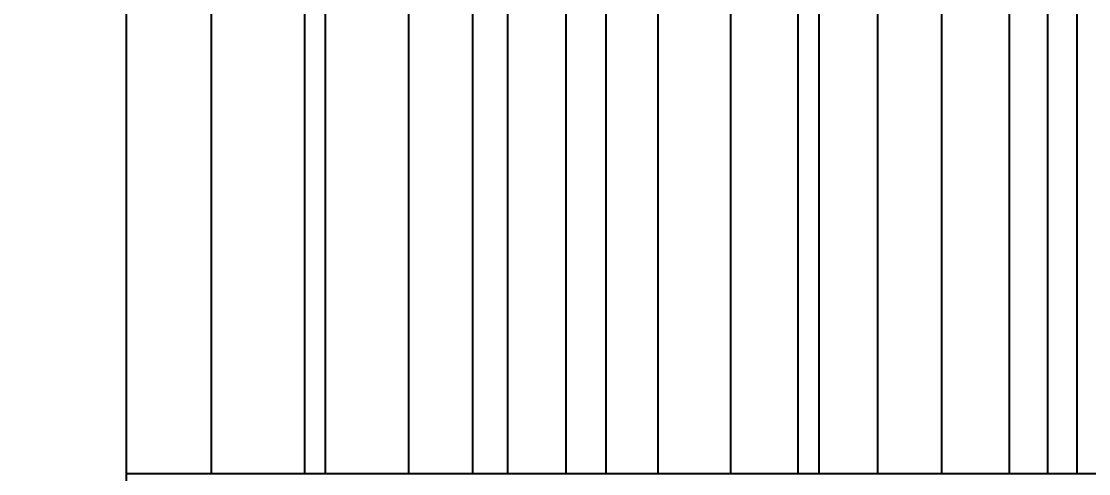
# Model space of a CAD drawing. Extents: x 0 to 1709, y -39 to 624.
# Drawn here: x 107.3 to 261.4, y 337.8 to 403.1 of the extents above; entities that cross this region are included whole.
import ezdxf
from ezdxf import colors
from ezdxf.entities.mleader import LeaderData, LeaderLine
from ezdxf.math import Vec2, Vec3

# ---------------------------------------------------------------- set-up
doc = ezdxf.new("R2010")
doc.units = 0
doc.layers.add('ИИ_ПРОФИЛЬ_025', color=7, linetype='Continuous', lineweight=25)
doc.layers.add('ТХ-Л', color=140, linetype='Continuous')
doc.styles.add('VNIPISIMPLEXCUR', font='simplex.shx', dxfattribs={"width": 0.8, "oblique": 15})

msp = doc.modelspace()

# ---------------------------------------------------------------- linework, layer by layer
at = {"layer": 'ИИ_ПРОФИЛЬ_025', "flags": 128}
for points in [[(122.4412, 515.81), (122.4412, 337.81)], [(172.4412, 500.56), (172.4412, 337.81)], [(177.4762, 473.2465), (177.4762, 337.81)], [(185.9412, 473.2465), (185.9412, 337.81)], [(134.6912, 465.547), (134.6912, 337.81)], [(163.1912, 461.2043), (163.1912, 337.81)], [(191.6912, 461.6162), (191.6912, 337.81)], [(199.1912, 461.6162), (199.1912, 337.81)], [(240.1912, 461.86), (240.1912, 337.81)], [(151.1912, 457.06), (151.1912, 337.81)], [(249.9412, 455.91), (249.9412, 337.81)], [(209.6912, 452.1537), (209.6912, 337.81)], [(255.4612, 452.01), (255.4612, 337.81)], [(148.1912, 451.0784), (148.1912, 337.81)], [(259.6912, 450.01), (259.6912, 337.81)], [(230.9412, 447.6433), (230.9412, 337.81)], [(219.4412, 430.1209), (219.4412, 337.81)], [(222.4412, 430.1209), (222.4412, 337.81)], [(122.4412, 337.81), (1122.4412, 337.81)], [(122.4412, 337.81), (122.4412, 34.81)]]:
    msp.add_lwpolyline(points, dxfattribs=at)

# ---------------------------------------------------------------- leaders
at = {"layer": 'ТХ-Л', "linetype": 'Continuous', "ltscale": 100}
ml = msp.add_multileader_mtext('Standard', dxfattribs=at)
ml.set_content('1\\P', color=256, style='VNIPISIMPLEXCUR')
ml.set_leader_properties()
ml.build(insert=Vec2(0, 0))
ml.multileader.update_dxf_attribs({"leader_type": 0, "has_dogleg": 0, "text_left_attachment_type": 0, "text_right_attachment_type": 0, "dogleg_length": 0.36})
ctx = ml.context
ctx.base_point, ctx.char_height, ctx.plane_origin = Vec3(1485.4373, 603.5324), 3.5, Vec3(-2.9564, -5.4174)
ctx.left_attachment, ctx.right_attachment = 0, 0
notes = []
notes.append((ctx, [(0, (0, 0, 0), (0, 0), (1, 0), 1, [])]))
ctx.mtext.insert, ctx.mtext.flow_direction = Vec3(1487.4373, 603.5324), 5
for ctx, leaders in notes:
    for number, flags, end, landing, length, lines in leaders:
        leader = LeaderData()
        leader.index, (leader.has_last_leader_line, leader.has_dogleg_vector, leader.attachment_direction) = number, flags
        leader.last_leader_point, leader.dogleg_vector, leader.dogleg_length = Vec3(end), Vec3(landing), length
        for number, points, colour, breaks in lines:
            line = LeaderLine()
            line.index, line.vertices, line.color, line.breaks = number, Vec3.list(points), colors.encode_raw_color(colour), breaks
            leader.lines.append(line)
        ctx.leaders.append(leader)

doc.saveas('drawing.dxf')
